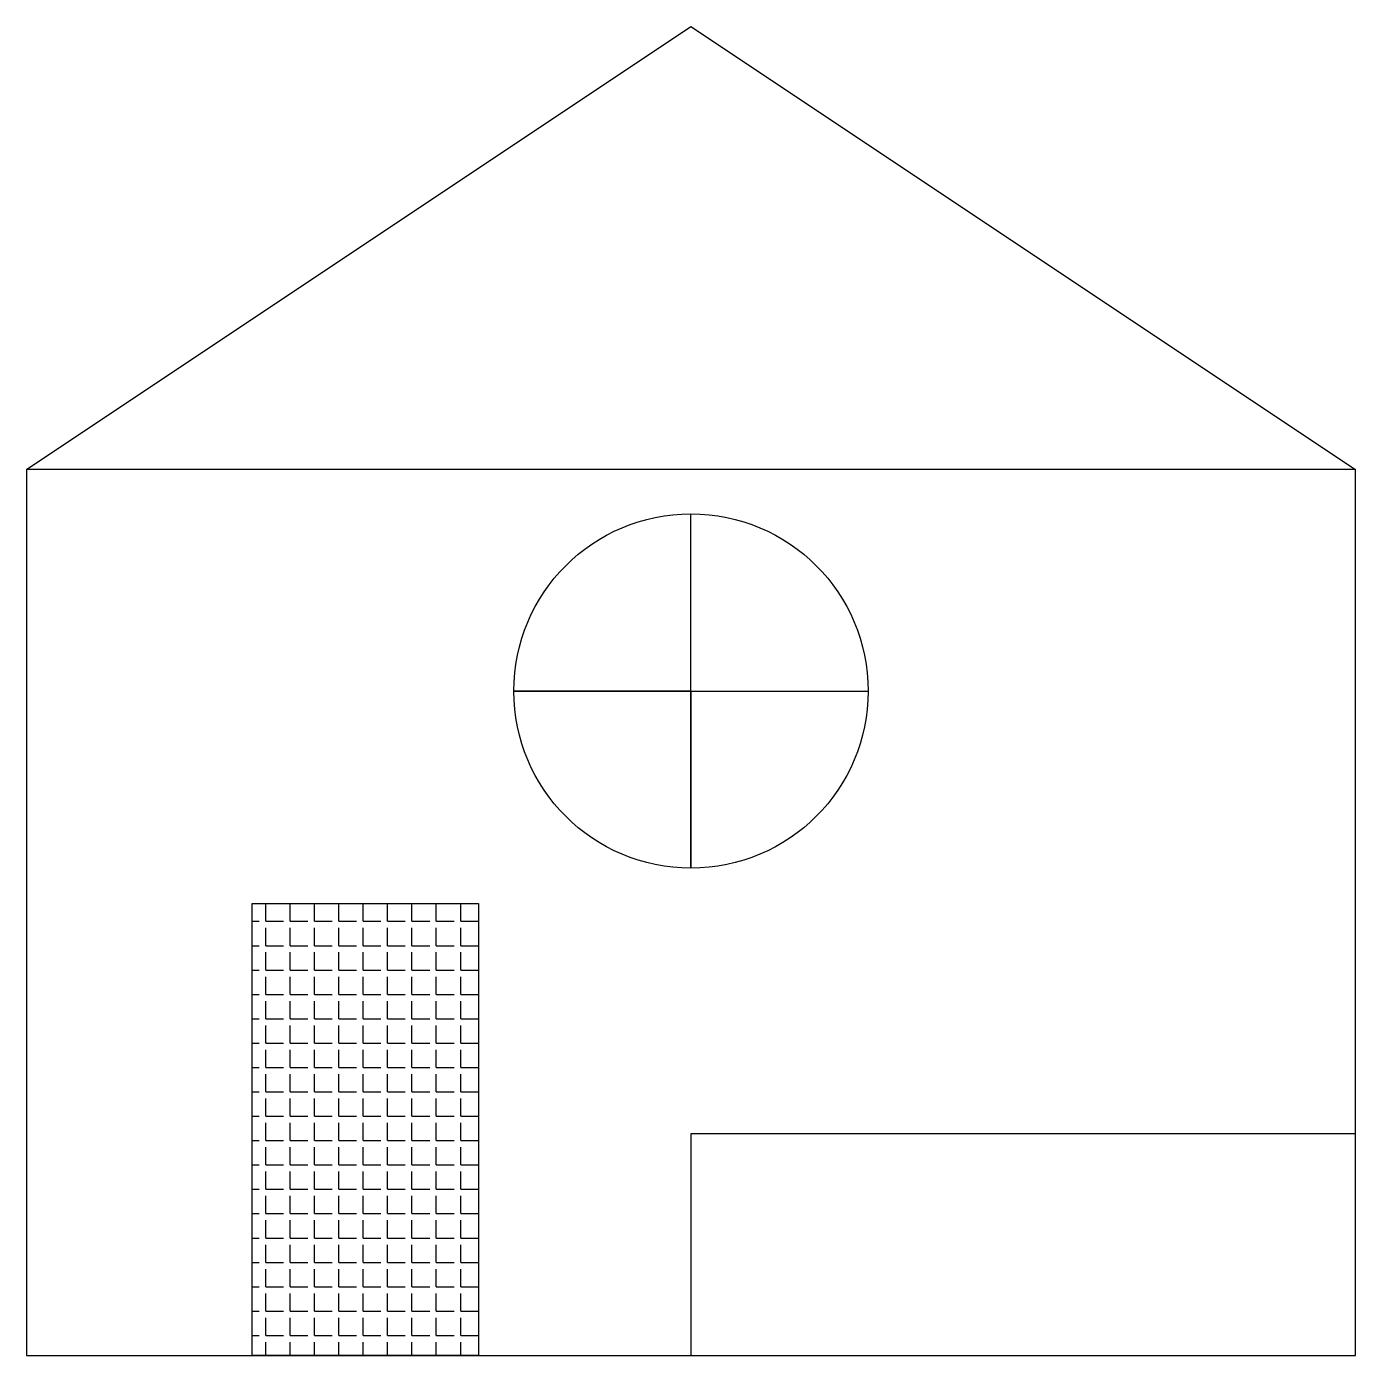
# Model space of a CAD drawing. Header units: inches. Extents: x 5 to 20, y 5 to 20.
import ezdxf

# ---------------------------------------------------------------- set-up
doc = ezdxf.new("R2010")
doc.units = ezdxf.units.IN
doc.header["$MEASUREMENT"] = 0

msp = doc.modelspace()

# ---------------------------------------------------------------- hatches: boundary and pattern name
h = msp.add_hatch()
h.set_pattern_fill('ANGLE', color=256)
h.set_pattern_definition([(0, (0, 0), (0, 0.275), [0.2, -0.075]), (90, (0, 0), (-0.275, 0), [0.2, -0.075])])
h.paths.add_polyline_path([(10.101, 10.103), (7.548, 10.103), (7.548, 5), (10.101, 5)])

# ---------------------------------------------------------------- linework, layer by layer
for p, q in [((5, 15), (12.5, 20)), ((12.5, 20), (20, 15)), ((12.5, 10.5), (12.5, 14.5)), ((12.5, 12.5), (10.5, 12.5)), ((10.5, 12.5), (14.5, 12.5)), ((12.5, 12.5), (12.5, 10.5)), ((7.548, 10.103), (10.101, 10.103)), ((7.548, 5), (7.548, 10.103)), ((10.101, 10.103), (10.101, 5)), ((10.101, 5), (7.548, 5))]:
    msp.add_line(p, q)
for points in [[(5, 5), (20, 5), (20, 15), (5, 15)], [(12.5, 5), (20, 5), (20, 7.5), (12.5, 7.5)]]:
    msp.add_lwpolyline(points, close=True)
msp.add_circle((12.5, 12.5), 2)

doc.saveas('drawing.dxf')
